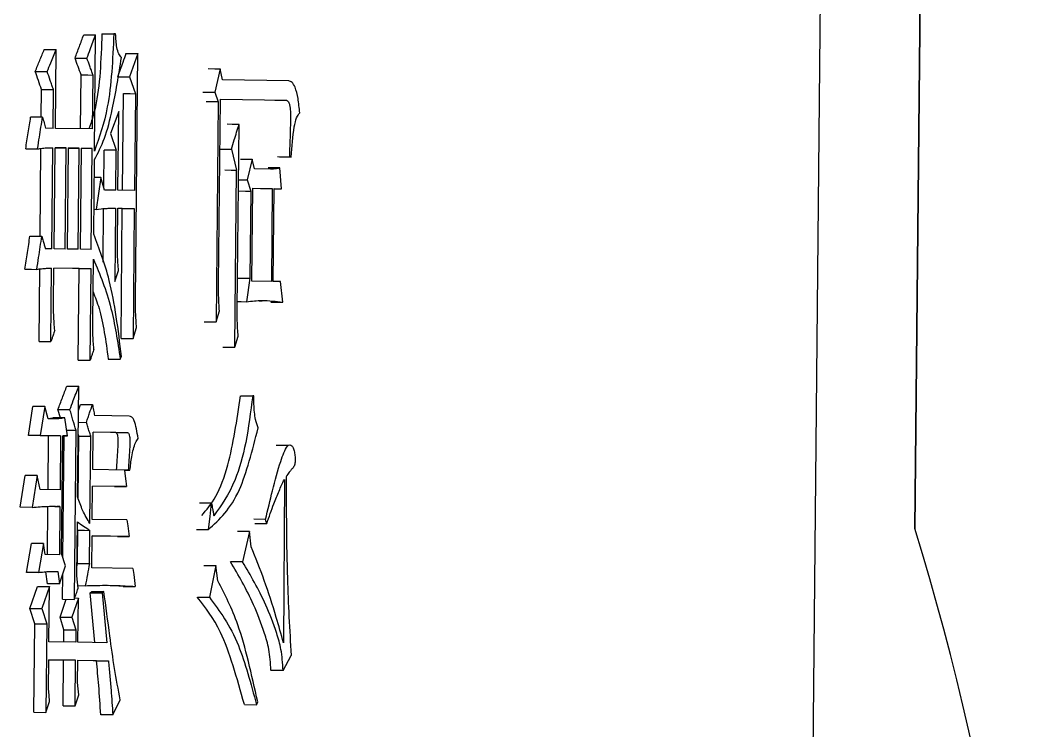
# Model space of a CAD drawing. Header units: millimetres. Extents: x 2344 to 4024, y 1094 to 2282.
# Drawn here: x 2997.84 to 3004.99, y 1268.08 to 1273.07 of the extents above; entities that cross this region are included whole.
import ezdxf

# ---------------------------------------------------------------- set-up
doc = ezdxf.new("R2010")
doc.units = ezdxf.units.MM

msp = doc.modelspace()

# ---------------------------------------------------------------- linework, layer by layer
at = {"color": 7, "linetype": 'Continuous', "lineweight": 25}
for p, q in [((3004.1417, 1269.4963), (3004.3214, 1287.5825)), ((3003.1648, 1241.7132), (3003.567, 1282.1897)), ((3004.2678, 1282.1827), (3004.1417, 1269.4962)), ((2998.3668, 1272.1514), (2998.3749, 1272.9692)), ((2998.4186, 1272.9777), (2998.5028, 1272.9769)), ((2998.5152, 1272.9767), (2998.5028, 1272.9769)), ((2998.0911, 1272.3115), (2998.0966, 1272.8664)), ((2998.6729, 1272.838), (2998.6135, 1272.6734)), ((2998.6557, 1271.1051), (2998.6729, 1272.838)), ((2998.2295, 1272.8054), (2998.3134, 1272.8046)), ((2997.9499, 1272.7123), (2998.0334, 1272.7116)), ((2998.2687, 1272.3082), (2998.2724, 1272.6879)), ((2998.3526, 1272.3075), (2998.3564, 1272.6871)), ((2998.6135, 1272.6734), (2998.655, 1272.5559)), ((2999.252, 1272.7313), (2999.2137, 1272.5664)), ((2999.2681, 1272.6532), (2999.252, 1272.7313)), ((2999.7336, 1272.6455), (2999.2681, 1272.6532)), ((2997.9921, 1272.3908), (2997.994, 1272.5851)), ((2998.0749, 1272.3117), (2998.0776, 1272.5843)), ((2998.5638, 1271.8758), (2998.5706, 1272.5567)), ((2998.655, 1272.5559), (2998.6482, 1271.8744)), ((2999.2137, 1272.5664), (2999.2384, 1272.4979)), ((2999.2384, 1272.4979), (2999.2231, 1270.95)), ((2999.2398, 1271.2224), (2999.2527, 1272.5171)), ((2999.2527, 1272.5171), (2999.7192, 1272.5094)), ((2998.5375, 1272.4311), (2998.4803, 1272.2763)), ((2998.532, 1271.8763), (2998.5375, 1272.4311)), ((2998.0749, 1272.3117), (2998.0229, 1272.3125)), ((2998.3526, 1272.3075), (2998.0911, 1272.3115)), ((2999.3716, 1271.045), (2999.3845, 1272.3397)), ((2998.4803, 1272.2763), (2998.5194, 1272.1588)), ((2997.8825, 1272.1681), (2997.9659, 1272.1673)), ((2997.9838, 1271.5536), (2997.9899, 1272.1708)), ((2998.0665, 1271.4648), (2998.0736, 1272.1754)), ((2998.0827, 1271.4645), (2998.0897, 1272.1752)), ((2998.1671, 1272.174), (2998.0897, 1272.1752)), ((2998.0897, 1272.1747), (2998.1671, 1272.174)), ((2998.16, 1271.4633), (2998.1671, 1272.174)), ((2998.176, 1271.4631), (2998.1831, 1272.1738)), ((2998.2596, 1272.1726), (2998.1831, 1272.1738)), ((2998.1831, 1272.1733), (2998.2596, 1272.1726)), ((2998.2526, 1271.4619), (2998.2596, 1272.1726)), ((2998.2685, 1271.4617), (2998.2755, 1272.1723)), ((2998.3513, 1272.1712), (2998.2755, 1272.1723)), ((2998.2755, 1272.1718), (2998.3513, 1272.1712)), ((2998.3442, 1271.4605), (2998.3513, 1272.1712)), ((2998.4325, 1271.8906), (2998.4352, 1272.1596)), ((2998.5194, 1272.1588), (2998.4352, 1272.1596)), ((2998.5166, 1271.8765), (2998.5194, 1272.1588)), ((2999.2492, 1272.1661), (2999.3302, 1272.1653)), ((2999.3302, 1272.1653), (2999.3675, 1272.0187)), ((2999.7387, 1272.1099), (2999.6553, 1272.1107)), ((2999.6683, 1272.1105), (2999.7517, 1272.1097)), ((2999.7517, 1272.1097), (2999.7387, 1272.1099)), ((2998.361, 1271.5673), (2998.3662, 1272.0931)), ((2999.4778, 1272.0948), (2999.441, 1271.9493)), ((2999.4934, 1272.0264), (2999.4778, 1272.0948)), ((2999.6062, 1272.0245), (2999.4934, 1272.0264)), ((2999.6724, 1272.0331), (2999.5888, 1272.0339)), ((2999.6841, 1271.8869), (2999.6724, 1272.0331)), ((2998.4119, 1271.9658), (2998.365, 1271.9662)), ((2998.4119, 1271.9658), (2998.3784, 1271.7423)), ((2998.436, 1271.8777), (2998.4119, 1271.9658)), ((2999.3551, 1270.7726), (2999.3675, 1272.0187)), ((2999.441, 1271.9493), (2999.4674, 1271.871)), ((2999.4747, 1271.238), (2999.4812, 1271.8902)), ((2999.4812, 1271.8902), (2999.6181, 1271.888)), ((2999.5344, 1271.8887), (2999.6181, 1271.888)), ((2999.6181, 1271.888), (2999.6116, 1271.2357)), ((2999.6249, 1271.2355), (2999.6314, 1271.8878)), ((2999.6314, 1271.8878), (2999.6841, 1271.8869)), ((2999.6314, 1271.8874), (2999.6841, 1271.8869)), ((2998.5166, 1271.8765), (2998.436, 1271.8777)), ((2998.6482, 1271.8744), (2998.532, 1271.8763)), ((2999.4674, 1271.871), (2999.4613, 1271.2577)), ((2998.3627, 1271.7425), (2998.3784, 1271.7423)), ((2998.4273, 1271.3703), (2998.4311, 1271.7507)), ((2998.5153, 1271.7499), (2998.5102, 1271.234)), ((2998.5283, 1271.5063), (2998.5307, 1271.7497)), ((2998.5307, 1271.7497), (2998.6469, 1271.7479)), ((2998.5625, 1271.7486), (2998.5307, 1271.7491)), ((2998.5534, 1270.8335), (2998.5625, 1271.7486)), ((2998.5625, 1271.7486), (2998.6469, 1271.7479)), ((2998.6469, 1271.7479), (2998.6378, 1270.8328)), ((2998.0665, 1271.4648), (2998.021, 1271.4655)), ((2998.16, 1271.4633), (2998.0827, 1271.4645)), ((2998.2526, 1271.4619), (2998.176, 1271.4631)), ((2998.3442, 1271.4605), (2998.2685, 1271.4617)), ((2998.3549, 1270.954), (2998.3593, 1271.3921)), ((2997.9764, 1270.8133), (2997.9815, 1271.3231)), ((2998.06, 1270.8125), (2998.0651, 1271.3285)), ((2998.0789, 1271.0849), (2998.0813, 1271.3282)), ((2998.3429, 1271.3242), (2998.0813, 1271.3282)), ((2998.2589, 1271.325), (2998.0813, 1271.3277)), ((2998.2525, 1270.6825), (2998.2589, 1271.325)), ((2998.2589, 1271.325), (2998.3429, 1271.3242)), ((2998.3365, 1270.6817), (2998.3429, 1271.3242)), ((2998.5102, 1271.234), (2998.5356, 1271.3115)), ((2999.3773, 1271.2585), (2999.4613, 1271.2577)), ((2999.4613, 1271.2577), (2999.4379, 1271.0925)), ((2999.6116, 1271.2357), (2999.4747, 1271.238)), ((2999.675, 1271.2347), (2999.6249, 1271.2355)), ((2999.692, 1271.0883), (2999.675, 1271.2347)), ((2999.5254, 1271.0994), (2999.5466, 1271.0982)), ((2999.2231, 1270.95), (2999.2463, 1271.0275)), ((2999.6084, 1271.0891), (2999.692, 1271.0883)), ((2998.6378, 1270.8328), (2998.6629, 1270.9103)), ((2999.1386, 1270.9508), (2999.2231, 1270.95)), ((2997.9764, 1270.8133), (2998.06, 1270.8125)), ((2998.5534, 1270.8335), (2998.6378, 1270.8328)), ((2999.3551, 1270.7726), (2999.378, 1270.8501)), ((2999.2709, 1270.7734), (2999.3551, 1270.7726)), ((2998.2525, 1270.6825), (2998.3365, 1270.6817)), ((2998.248, 1269.7192), (2998.2557, 1270.4979)), ((2999.3963, 1270.4305), (2999.4802, 1270.4298)), ((2999.4884, 1270.4296), (2999.4802, 1270.4298)), ((2997.9017, 1270.1523), (2997.933, 1270.3563)), ((2998.0165, 1270.3556), (2997.9852, 1270.1516)), ((2998.0416, 1270.2676), (2998.0165, 1270.3556)), ((2998.1098, 1270.3341), (2998.1936, 1270.3334)), ((2998.127, 1270.2758), (2998.1098, 1270.3341)), ((2998.254, 1270.3281), (2998.2682, 1270.3706)), ((2998.0407, 1270.2709), (2998.0741, 1270.2763)), ((2998.1578, 1270.2755), (2998.0741, 1270.2763)), ((2998.1758, 1270.1487), (2998.1578, 1270.2755)), ((2998.2532, 1270.2445), (2998.3101, 1270.244)), ((2998.6112, 1270.2879), (2998.3672, 1270.2918)), ((2998.2367, 1270.1867), (2998.1703, 1270.1873)), ((2998.225, 1268.999), (2998.2367, 1270.1867)), ((2998.354, 1269.9122), (2998.3566, 1270.1751)), ((2998.6008, 1270.1713), (2998.3566, 1270.1751)), ((2998.5165, 1270.172), (2998.3566, 1270.1745)), ((2997.9852, 1270.1516), (2997.9017, 1270.1523)), ((2998.044, 1270.1502), (2997.9017, 1270.1523)), ((2997.9852, 1270.1516), (2998.1277, 1270.1494)), ((2998.0402, 1269.7705), (2998.044, 1270.1502)), ((2998.1277, 1270.1494), (2998.044, 1270.1502)), ((2998.1277, 1270.1494), (2998.1239, 1269.7697)), ((2998.1355, 1269.3217), (2998.1437, 1270.1492)), ((2998.1437, 1270.1492), (2998.1758, 1270.1487)), ((2998.1758, 1270.1487), (2998.1437, 1270.149)), ((2998.144, 1269.2949), (2998.1525, 1270.1489)), ((2998.2523, 1269.7079), (2998.2566, 1270.1469)), ((2998.2566, 1270.1469), (2998.2524, 1270.1605)), ((2998.3345, 1269.5328), (2998.3406, 1270.1461)), ((2999.7297, 1270.0801), (2999.6457, 1270.0809)), ((2998.5769, 1269.9088), (2998.354, 1269.9122)), ((2998.6043, 1269.9083), (2998.5769, 1269.9086)), ((2998.5769, 1269.9085), (2998.6165, 1269.9081)), ((2998.6043, 1269.9083), (2998.6165, 1269.9081)), ((2997.8443, 1269.6469), (2997.8793, 1269.8703)), ((2997.9628, 1269.8696), (2997.9278, 1269.6462)), ((2997.9847, 1269.7719), (2997.9628, 1269.8696)), ((2999.7031, 1269.8418), (2999.6969, 1268.693)), ((2998.1239, 1269.7697), (2997.9847, 1269.7719)), ((2998.3505, 1269.5618), (2998.3528, 1269.7954)), ((2998.591, 1269.7917), (2998.3528, 1269.7954)), ((2998.5066, 1269.7925), (2998.3528, 1269.7949)), ((2998.5066, 1269.7925), (2998.591, 1269.7917)), ((2997.9278, 1269.6462), (2997.8443, 1269.6469)), ((2998.0357, 1269.3129), (2998.0391, 1269.6537)), ((2998.1228, 1269.6529), (2998.1024, 1269.6531)), ((2998.1228, 1269.6529), (2998.1194, 1269.3122)), ((2998.2425, 1269.1642), (2998.2462, 1269.5439)), ((2998.5948, 1269.558), (2998.3505, 1269.5618)), ((2999.5711, 1269.5617), (2999.4873, 1269.5625)), ((2999.495, 1269.5331), (2999.5788, 1269.5324)), ((2998.25, 1269.4849), (2998.2457, 1269.4879)), ((2998.2477, 1269.2513), (2998.25, 1269.4849)), ((2998.3317, 1269.2505), (2998.334, 1269.4841)), ((2999.0846, 1269.4912), (2999.1691, 1269.4904)), ((2999.4572, 1269.4759), (2999.4088, 1269.2625)), ((2999.4697, 1269.3686), (2999.4572, 1269.4759)), ((2997.8888, 1269.1886), (2997.9234, 1269.3926)), ((2998.007, 1269.3918), (2997.9723, 1269.1879)), ((2998.0192, 1269.3137), (2998.007, 1269.3918)), ((2998.3471, 1269.221), (2998.3493, 1269.4449)), ((2998.6119, 1269.4409), (2998.3493, 1269.4449)), ((2998.5275, 1269.4416), (2998.3493, 1269.4444)), ((2998.5275, 1269.4416), (2998.6119, 1269.4409)), ((2998.1194, 1269.3122), (2998.0192, 1269.3137)), ((2998.1635, 1269.2336), (2998.1355, 1269.3217)), ((2998.2431, 1269.2271), (2998.2477, 1269.2513)), ((2998.2477, 1269.2513), (2998.3317, 1269.2505)), ((2997.9723, 1269.1879), (2997.8888, 1269.1886)), ((2998.0368, 1269.1085), (2998.0253, 1269.1931)), ((2998.1086, 1269.1955), (2998.1206, 1269.1077)), ((2998.1206, 1269.1077), (2998.1635, 1269.2336)), ((2998.1411, 1268.9998), (2998.1428, 1269.173)), ((2998.637, 1269.2165), (2998.3471, 1269.221)), ((2999.2201, 1269.2364), (2999.1756, 1269.0132)), ((2999.2359, 1269.129), (2999.2201, 1269.2364)), ((2997.9124, 1268.9351), (2997.9658, 1269.0901)), ((2998.0494, 1269.0893), (2997.9959, 1268.9344)), ((2998.0455, 1268.6999), (2998.0494, 1269.0893)), ((2998.2492, 1269.0956), (2998.3019, 1269.0952)), ((2998.3362, 1269.0454), (2998.3487, 1269.055)), ((2998.3699, 1268.6944), (2998.3362, 1269.0454)), ((2998.3487, 1269.055), (2998.4328, 1269.0542)), ((2998.4328, 1269.0542), (2998.4203, 1269.0446)), ((2998.4203, 1269.0446), (2998.4541, 1268.6936)), ((2998.5694, 1269.0904), (2998.6539, 1269.0897)), ((2998.124, 1268.8734), (2998.1665, 1268.9995)), ((2998.1411, 1268.9998), (2998.225, 1268.999)), ((2998.2536, 1269.0083), (2998.2078, 1268.8727)), ((2998.2282, 1269.0085), (2998.2536, 1269.0083)), ((2998.2505, 1268.6968), (2998.2536, 1269.0083)), ((2997.947, 1268.8275), (2997.9124, 1268.9351)), ((2997.9959, 1268.9344), (2998.0306, 1268.8267)), ((2997.9408, 1268.2044), (2997.947, 1268.8275)), ((2998.0306, 1268.8267), (2998.0244, 1268.2037)), ((2998.1517, 1268.7854), (2998.124, 1268.8734)), ((2998.2078, 1268.8727), (2998.2355, 1268.7846)), ((2998.1508, 1268.6978), (2998.1517, 1268.7854)), ((2998.2355, 1268.7846), (2998.2347, 1268.697)), ((2998.2347, 1268.697), (2998.0455, 1268.6999)), ((2998.4541, 1268.6936), (2998.2505, 1268.6968)), ((2999.695, 1268.4983), (2999.7506, 1268.6045)), ((2998.0422, 1268.3689), (2998.0443, 1268.5734)), ((2998.0443, 1268.5734), (2998.2334, 1268.5705)), ((2998.1495, 1268.5712), (2998.0443, 1268.5728)), ((2998.1463, 1268.25), (2998.1495, 1268.5712)), ((2998.2334, 1268.5705), (2998.1495, 1268.5712)), ((2998.2302, 1268.2492), (2998.2334, 1268.5705)), ((2998.2477, 1268.4144), (2998.2493, 1268.5702)), ((2998.381, 1268.5676), (2998.2492, 1268.5697)), ((2998.2493, 1268.5702), (2998.4652, 1268.5669)), ((2998.381, 1268.5676), (2998.4652, 1268.5669)), ((2999.695, 1268.4983), (2999.6115, 1268.4991)), ((2998.2302, 1268.2492), (2998.2563, 1268.3267)), ((2998.0244, 1268.2037), (2998.0511, 1268.2812)), ((2998.1463, 1268.25), (2998.2302, 1268.2492)), ((2998.4954, 1268.1867), (2998.5484, 1268.2926)), ((2999.4234, 1268.2588), (2999.5072, 1268.258)), ((2999.5072, 1268.258), (2999.5155, 1268.2774)), ((2997.9408, 1268.2044), (2998.0244, 1268.2037))]:
    msp.add_line(p, q, dxfattribs=at)
at = {"color": 7, "linetype": 'Continuous', "lineweight": 25, "flags": 128}
for points in [[(2998.2909, 1272.97), (2998.338, 1272.9695), (2998.3749, 1272.9692)], [(2998.013, 1272.8671), (2998.0598, 1272.8667), (2998.0966, 1272.8664)], [(2998.5885, 1272.8387), (2998.6358, 1272.8383), (2998.6729, 1272.838)], [(2998.2724, 1272.6879), (2998.3195, 1272.6875), (2998.3564, 1272.6871)], [(2998.5291, 1272.6741), (2998.5764, 1272.6737), (2998.6135, 1272.6734)], [(2999.1676, 1272.7321), (2999.2145, 1272.7317), (2999.252, 1272.7313)], [(2997.994, 1272.5851), (2998.0408, 1272.5846), (2998.0776, 1272.5843)], [(2998.5706, 1272.5567), (2998.6178, 1272.5562), (2998.655, 1272.5559)], [(2999.1293, 1272.5672), (2999.1763, 1272.5668), (2999.2137, 1272.5664)], [(2999.2384, 1272.4979), (2999.1907, 1272.4983), (2999.154, 1272.4987)], [(2999.6357, 1272.5102), (2999.6762, 1272.5098), (2999.7192, 1272.5094)], [(2998.0009, 1272.3907), (2997.9541, 1272.3912), (2997.9174, 1272.3915)], [(2999.3845, 1272.3397), (2999.3366, 1272.3402), (2999.3003, 1272.3405)], [(2999.3938, 1272.0955), (2999.4402, 1272.0951), (2999.4778, 1272.0948)], [(2999.2833, 1272.0195), (2999.3299, 1272.019), (2999.3675, 1272.0187)], [(2999.3806, 1271.9499), (2999.4033, 1271.9497), (2999.441, 1271.9493)], [(2999.3834, 1271.8718), (2999.4298, 1271.8713), (2999.4674, 1271.871)], [(2997.9123, 1271.5542), (2997.9591, 1271.5538), (2997.9958, 1271.5535)], [(2997.8773, 1271.3211), (2997.9241, 1271.3207), (2997.9608, 1271.3203)], [(2999.3721, 1271.0932), (2999.4003, 1271.0929), (2999.4379, 1271.0925)], [(2998.4636, 1270.6889), (2998.4942, 1270.6886), (2998.521, 1270.6884), (2998.5479, 1270.6881)], [(2998.5479, 1270.6881), (2998.5526, 1270.6978), (2998.5572, 1270.7074)], [(2998.1718, 1270.4987), (2998.2188, 1270.4983), (2998.2557, 1270.4979)], [(2998.0165, 1270.3556), (2997.9697, 1270.356), (2997.933, 1270.3563)], [(2998.2682, 1270.3706), (2998.3153, 1270.3702), (2998.3523, 1270.3699)], [(2998.5165, 1270.172), (2998.5587, 1270.1717), (2998.6008, 1270.1713)], [(2998.2566, 1270.1469), (2998.3037, 1270.1465), (2998.3406, 1270.1461)], [(2998.5769, 1269.9088), (2998.582, 1269.8665), (2998.5865, 1269.8291), (2998.591, 1269.7917)], [(2997.9628, 1269.8696), (2997.916, 1269.87), (2997.8793, 1269.8703)], [(2999.1907, 1269.675), (2999.143, 1269.6755), (2999.1062, 1269.6758)], [(2999.1691, 1269.4904), (2999.1799, 1269.5827), (2999.1907, 1269.675)], [(2998.5948, 1269.558), (2998.6008, 1269.5168), (2998.6063, 1269.4788), (2998.6119, 1269.4409)], [(2999.5788, 1269.5324), (2999.5768, 1269.5397), (2999.5739, 1269.5507), (2999.5711, 1269.5617)], [(2998.25, 1269.4849), (2998.2971, 1269.4845), (2998.334, 1269.4841)], [(2999.4572, 1269.4759), (2999.4093, 1269.4764), (2999.3732, 1269.4767)], [(2998.007, 1269.3918), (2997.9602, 1269.3922), (2997.9234, 1269.3926)], [(2999.4088, 1269.2625), (2999.3874, 1269.2627), (2999.3661, 1269.2629), (2999.3247, 1269.2633)], [(2998.637, 1269.2165), (2998.6425, 1269.1749), (2998.6482, 1269.1323), (2998.6539, 1269.0897)], [(2999.1357, 1269.2372), (2999.1826, 1269.2368), (2999.2201, 1269.2364)], [(2998.1206, 1269.1077), (2998.0737, 1269.1081), (2998.0368, 1269.1085)], [(2998.2511, 1269.0765), (2998.2468, 1269.1204), (2998.2425, 1269.1642)], [(2997.9658, 1269.0901), (2998.0126, 1269.0897), (2998.0494, 1269.0893)], [(2998.3362, 1269.0454), (2998.3833, 1269.045), (2998.4203, 1269.0446)], [(2999.0911, 1269.014), (2999.1118, 1269.0138), (2999.1331, 1269.0136), (2999.1543, 1269.0134), (2999.1756, 1269.0132)], [(2997.9124, 1268.9351), (2997.9591, 1268.9347), (2997.9959, 1268.9344)], [(2997.947, 1268.8275), (2997.9938, 1268.8271), (2998.0306, 1268.8267)], [(2998.124, 1268.8734), (2998.1709, 1268.873), (2998.2078, 1268.8727)], [(2998.1517, 1268.7854), (2998.1986, 1268.785), (2998.2355, 1268.7846)], [(2998.2563, 1268.3267), (2998.252, 1268.3706), (2998.2477, 1268.4144)], [(2998.0511, 1268.2812), (2998.0467, 1268.325), (2998.0422, 1268.3689)], [(2998.4954, 1268.1867), (2998.4482, 1268.1871), (2998.4111, 1268.1874)]]:
    msp.add_lwpolyline(points, dxfattribs=at)
at = {"color": 7, "linetype": 'Continuous', "lineweight": 25}
msp.add_arc((2986.0854, 1263.9125), 18.8999, 341.67787, 17.18353, dxfattribs=at)
for points, knots in [([(2998.2295, 1272.8054), (2998.2398, 1272.8328), (2998.2603, 1272.8877), (2998.2807, 1272.9425), (2998.2909, 1272.97)], [0, 0, 0, 0, 0.5, 1, 1, 1, 1]), ([(2998.3134, 1272.8046), (2998.3213, 1272.8257), (2998.3355, 1272.8636), (2998.356, 1272.9185), (2998.3686, 1272.9523), (2998.3749, 1272.9692)], [0, 0, 0, 0, 0.383556, 0.691778, 1, 1, 1, 1]), ([(2998.4186, 1272.9777), (2998.4123, 1272.7942), (2998.4037, 1272.5417), (2998.3441, 1272.358), (2998.3278, 1272.3078)], [0, 0, 0, 0, 0.726838, 1, 1, 1, 1]), ([(2998.5028, 1272.9769), (2998.4946, 1272.796), (2998.4802, 1272.479), (2998.4009, 1272.2498), (2998.3668, 1272.1514)], [0, 0, 0, 0, 0.570799, 1, 1, 1, 1]), ([(2998.5566, 1272.8106), (2998.5502, 1272.8178), (2998.5372, 1272.8324), (2998.5203, 1272.8905), (2998.5171, 1272.9437), (2998.5152, 1272.9767)], [0, 0, 0, 0, 0.2679558, 0.5459548, 1, 1, 1, 1]), ([(2997.9499, 1272.7123), (2997.9604, 1272.7381), (2997.9815, 1272.7897), (2998.0025, 1272.8413), (2998.013, 1272.8671)], [0, 0, 0, 0, 0.5, 1, 1, 1, 1]), ([(2998.0334, 1272.7116), (2998.0417, 1272.7319), (2998.0565, 1272.7679), (2998.0775, 1272.8195), (2998.0902, 1272.8508), (2998.0966, 1272.8664)], [0, 0, 0, 0, 0.394938, 0.697469, 1, 1, 1, 1]), ([(2998.3662, 1272.0931), (2998.391, 1272.1391), (2998.4414, 1272.2327), (2998.5046, 1272.4856), (2998.5368, 1272.6868), (2998.5566, 1272.8106)], [0, 0, 0, 0, 0.27123, 0.55147, 1, 1, 1, 1]), ([(2998.5885, 1272.8387), (2998.5809, 1272.8177), (2998.5673, 1272.7797), (2998.5475, 1272.7249), (2998.5353, 1272.691), (2998.5291, 1272.6741)], [0, 0, 0, 0, 0.383824, 0.691912, 1, 1, 1, 1]), ([(2998.2724, 1272.6879), (2998.2653, 1272.7075), (2998.251, 1272.7466), (2998.2367, 1272.7858), (2998.2295, 1272.8054)], [0, 0, 0, 0, 0.4999998, 1, 1, 1, 1]), ([(2998.3564, 1272.6871), (2998.3526, 1272.6975), (2998.345, 1272.7183), (2998.3307, 1272.7575), (2998.3202, 1272.7863), (2998.3134, 1272.8046)], [0, 0, 0, 0, 0.265769, 0.531538, 1, 1, 1, 1]), ([(2997.994, 1272.5851), (2997.9867, 1272.6063), (2997.972, 1272.6487), (2997.9572, 1272.6911), (2997.9499, 1272.7123)], [0, 0, 0, 0, 0.5, 1, 1, 1, 1]), ([(2998.0776, 1272.5843), (2998.0739, 1272.5951), (2998.0663, 1272.6168), (2998.0516, 1272.6592), (2998.0406, 1272.6908), (2998.0334, 1272.7116)], [0, 0, 0, 0, 0.255423, 0.510847, 1, 1, 1, 1]), ([(2999.8117, 1272.4202), (2999.8083, 1272.4552), (2999.8015, 1272.5239), (2999.7819, 1272.6007), (2999.7576, 1272.6398), (2999.7416, 1272.6436), (2999.7336, 1272.6455)], [0, 0, 0, 0, 0.292405, 0.574681, 0.788856, 1, 1, 1, 1]), ([(2999.7192, 1272.5094), (2999.7237, 1272.5068), (2999.7309, 1272.5025), (2999.7392, 1272.4824), (2999.7487, 1272.4329), (2999.7448, 1272.2991), (2999.7411, 1272.1852), (2999.7387, 1272.1099)], [0, 0, 0, 0, 0.100565, 0.162248, 0.226019, 0.488422, 1, 1, 1, 1]), ([(2997.8825, 1272.1681), (2997.8883, 1272.2053), (2997.8999, 1272.2798), (2997.9116, 1272.3543), (2997.9174, 1272.3915)], [0, 0, 0, 0, 0.500001, 1, 1, 1, 1]), ([(2997.9659, 1272.1673), (2997.9703, 1272.1952), (2997.9783, 1272.2464), (2997.99, 1272.3209), (2997.9972, 1272.3675), (2998.0009, 1272.3907)], [0, 0, 0, 0, 0.374339, 0.687169, 1, 1, 1, 1]), ([(2998.0009, 1272.3907), (2998.0027, 1272.3842), (2998.0064, 1272.3712), (2998.0119, 1272.3516), (2998.0174, 1272.3321), (2998.0211, 1272.319), (2998.0229, 1272.3125)], [0, 0, 0, 0, 0.25, 0.5, 0.75, 1, 1, 1, 1]), ([(2999.7517, 1272.1097), (2999.7567, 1272.183), (2999.7636, 1272.2843), (2999.7883, 1272.3924), (2999.804, 1272.4111), (2999.8117, 1272.4202)], [0, 0, 0, 0, 0.5739071, 0.7917515, 1, 1, 1, 1]), ([(2999.3302, 1272.1653), (2999.337, 1272.187), (2999.3494, 1272.2269), (2999.3675, 1272.285), (2999.3788, 1272.3215), (2999.3845, 1272.3397)], [0, 0, 0, 0, 0.372499, 0.686249, 1, 1, 1, 1]), ([(2997.9659, 1272.1673), (2997.9773, 1272.1692), (2998.001, 1272.173), (2998.0369, 1272.1752), (2998.0613, 1272.1753), (2998.0736, 1272.1754)], [0, 0, 0, 0, 0.316553, 0.658188, 1, 1, 1, 1]), ([(2999.6724, 1272.0331), (2999.6633, 1272.031), (2999.6478, 1272.0273), (2999.6257, 1272.0253), (2999.6127, 1272.0247), (2999.6062, 1272.0245)], [0, 0, 0, 0, 0.4145364, 0.7072137, 1, 1, 1, 1]), ([(2998.3784, 1271.7423), (2998.4013, 1271.745), (2998.4356, 1271.7491), (2998.4812, 1271.7499), (2998.5039, 1271.7499), (2998.5153, 1271.7499)], [0, 0, 0, 0, 0.497909, 0.748942, 1, 1, 1, 1]), ([(2997.8773, 1271.3211), (2997.8832, 1271.36), (2997.8948, 1271.4377), (2997.9065, 1271.5154), (2997.9123, 1271.5542)], [0, 0, 0, 0, 0.5, 1, 1, 1, 1]), ([(2997.9608, 1271.3203), (2997.965, 1271.3484), (2997.973, 1271.4012), (2997.9846, 1271.479), (2997.9921, 1271.5286), (2997.9958, 1271.5535)], [0, 0, 0, 0, 0.360698, 0.680349, 1, 1, 1, 1]), ([(2997.9958, 1271.5535), (2997.9992, 1271.5417), (2998.0051, 1271.5212), (2998.0135, 1271.4918), (2998.0185, 1271.4743), (2998.021, 1271.4655)], [0, 0, 0, 0, 0.401179, 0.70059, 1, 1, 1, 1]), ([(2998.5572, 1270.7074), (2998.5337, 1270.8959), (2998.4922, 1271.2278), (2998.4006, 1271.4649), (2998.361, 1271.5673)], [0, 0, 0, 0, 0.567864, 1, 1, 1, 1]), ([(2998.5356, 1271.3115), (2998.5329, 1271.3473), (2998.5281, 1271.4114), (2998.5282, 1271.4773), (2998.5283, 1271.5063)], [0, 0, 0, 0, 0.558776, 1, 1, 1, 1]), ([(2998.3593, 1271.3921), (2998.4045, 1271.2846), (2998.4867, 1271.0893), (2998.5289, 1270.8125), (2998.5479, 1270.6881)], [0, 0, 0, 0, 0.550543, 1, 1, 1, 1]), ([(2997.9608, 1271.3203), (2997.972, 1271.322), (2997.9951, 1271.3254), (2998.0299, 1271.3279), (2998.0534, 1271.3283), (2998.0651, 1271.3285)], [0, 0, 0, 0, 0.321674, 0.6607655, 1, 1, 1, 1]), ([(2999.2463, 1271.0275), (2999.2439, 1271.0634), (2999.2395, 1271.1275), (2999.2397, 1271.1933), (2999.2398, 1271.2224)], [0, 0, 0, 0, 0.558776, 1, 1, 1, 1]), ([(2998.357, 1271.163), (2998.3716, 1271.1253), (2998.4216, 1270.9967), (2998.4462, 1270.8164), (2998.4636, 1270.6889)], [0, 0, 0, 0, 0.292672, 1, 1, 1, 1]), ([(2998.6629, 1270.9103), (2998.6602, 1270.9461), (2998.6555, 1271.0102), (2998.6556, 1271.0761), (2998.6557, 1271.1051)], [0, 0, 0, 0, 0.5587761, 1, 1, 1, 1]), ([(2999.4379, 1271.0925), (2999.4742, 1271.0966), (2999.5353, 1271.1033), (2999.6198, 1271.0984), (2999.6679, 1271.0917), (2999.692, 1271.0883)], [0, 0, 0, 0, 0.421545, 0.710677, 1, 1, 1, 1]), ([(2998.0867, 1270.89), (2998.0838, 1270.9258), (2998.0787, 1270.99), (2998.0789, 1271.0558), (2998.0789, 1271.0849)], [0, 0, 0, 0, 0.558776, 1, 1, 1, 1]), ([(2999.378, 1270.8501), (2999.3756, 1270.8859), (2999.3713, 1270.9501), (2999.3715, 1271.0159), (2999.3716, 1271.045)], [0, 0, 0, 0, 0.55878, 1, 1, 1, 1]), ([(2998.3624, 1270.7592), (2998.3596, 1270.795), (2998.3547, 1270.8591), (2998.3548, 1270.925), (2998.3549, 1270.954)], [0, 0, 0, 0, 0.558776, 1, 1, 1, 1]), ([(2998.0867, 1270.89), (2998.0829, 1270.8789), (2998.0765, 1270.8605), (2998.0676, 1270.8346), (2998.0626, 1270.8199), (2998.06, 1270.8125)], [0, 0, 0, 0, 0.429625, 0.714813, 1, 1, 1, 1]), ([(2998.3624, 1270.7592), (2998.3587, 1270.7481), (2998.3525, 1270.7296), (2998.3439, 1270.7038), (2998.339, 1270.6891), (2998.3365, 1270.6817)], [0, 0, 0, 0, 0.429625, 0.714813, 1, 1, 1, 1]), ([(2998.1098, 1270.3341), (2998.1202, 1270.3616), (2998.1409, 1270.4164), (2998.1615, 1270.4713), (2998.1718, 1270.4987)], [0, 0, 0, 0, 0.5, 1, 1, 1, 1]), ([(2998.1936, 1270.3334), (2998.2016, 1270.3544), (2998.2159, 1270.3924), (2998.2366, 1270.4472), (2998.2493, 1270.481), (2998.2557, 1270.4979)], [0, 0, 0, 0, 0.383556, 0.691778, 1, 1, 1, 1]), ([(2999.1215, 1269.5879), (2999.1554, 1269.6278), (2999.224, 1269.7087), (2999.3284, 1269.9807), (2999.3693, 1270.2587), (2999.3947, 1270.4305)], [0, 0, 0, 0, 0.270802, 0.549231, 1, 1, 1, 1]), ([(2999.4802, 1270.4298), (2999.4658, 1270.3174), (2999.4374, 1270.0959), (2999.3466, 1269.7794), (2999.2593, 1269.6594), (2999.2067, 1269.5871)], [0, 0, 0, 0, 0.2906715, 0.5731292, 1, 1, 1, 1]), ([(2999.5185, 1270.2052), (2999.5118, 1270.2234), (2999.5007, 1270.2538), (2999.4923, 1270.315), (2999.4884, 1270.3713), (2999.4884, 1270.4101), (2999.4884, 1270.4296)], [0, 0, 0, 0, 0.328519, 0.549117, 0.773729, 1, 1, 1, 1]), ([(2998.2367, 1270.1867), (2998.2296, 1270.2111), (2998.2188, 1270.2478), (2998.2044, 1270.2967), (2998.1972, 1270.3212), (2998.1936, 1270.3334)], [0, 0, 0, 0, 0.5, 0.75, 1, 1, 1, 1]), ([(2998.3101, 1270.244), (2998.3138, 1270.2551), (2998.3213, 1270.2772), (2998.3353, 1270.3192), (2998.3456, 1270.3501), (2998.3523, 1270.3699)], [0, 0, 0, 0, 0.264385, 0.52877, 1, 1, 1, 1]), ([(2998.3523, 1270.3699), (2998.3535, 1270.3634), (2998.356, 1270.3503), (2998.3597, 1270.3308), (2998.3634, 1270.3113), (2998.3659, 1270.2983), (2998.3672, 1270.2918)], [0, 0, 0, 0, 0.25, 0.5, 0.75, 1, 1, 1, 1]), ([(2998.1578, 1270.2755), (2998.1435, 1270.2729), (2998.117, 1270.2682), (2998.0783, 1270.2677), (2998.0539, 1270.2676), (2998.0416, 1270.2676)], [0, 0, 0, 0, 0.372655, 0.6862935, 1, 1, 1, 1]), ([(2998.3406, 1270.1461), (2998.3371, 1270.1573), (2998.3303, 1270.1792), (2998.3201, 1270.2119), (2998.3135, 1270.2333), (2998.3101, 1270.244)], [0, 0, 0, 0, 0.343704, 0.671852, 1, 1, 1, 1]), ([(2998.6733, 1270.1312), (2998.6664, 1270.1776), (2998.6569, 1270.2413), (2998.6302, 1270.2846), (2998.6175, 1270.2868), (2998.6112, 1270.2879)], [0, 0, 0, 0, 0.573768, 0.788652, 1, 1, 1, 1]), ([(2998.5165, 1270.172), (2998.5181, 1270.171), (2998.5213, 1270.1688), (2998.526, 1270.1604), (2998.5295, 1270.1464), (2998.5332, 1270.1101), (2998.5269, 1270.029), (2998.5227, 1269.9567), (2998.52, 1269.9091)], [0, 0, 0, 0, 0.049506, 0.10033, 0.163198, 0.228655, 0.492096, 1, 1, 1, 1]), ([(2998.6008, 1270.1713), (2998.6025, 1270.1702), (2998.6057, 1270.1681), (2998.6104, 1270.1596), (2998.6139, 1270.1456), (2998.6176, 1270.1094), (2998.6113, 1270.0282), (2998.6071, 1269.9559), (2998.6043, 1269.9083)], [0, 0, 0, 0, 0.049561, 0.100427, 0.163318, 0.228773, 0.49217, 1, 1, 1, 1]), ([(2999.1691, 1269.4904), (2999.2467, 1269.5613), (2999.3879, 1269.6902), (2999.478, 1270.0453), (2999.5185, 1270.2052)], [0, 0, 0, 0, 0.549768, 1, 1, 1, 1]), ([(2998.6165, 1269.9081), (2998.6201, 1269.9399), (2998.6259, 1269.9919), (2998.6396, 1270.0563), (2998.6544, 1270.1031), (2998.6671, 1270.1219), (2998.6733, 1270.1312)], [0, 0, 0, 0, 0.349246, 0.5716, 0.788818, 1, 1, 1, 1]), ([(2999.5711, 1269.5617), (2999.5871, 1269.6292), (2999.6207, 1269.7707), (2999.663, 1269.9303), (2999.6993, 1270.0319), (2999.7207, 1270.0751), (2999.7408, 1270.0892), (2999.7557, 1270.0815), (2999.7679, 1270.0603), (2999.7757, 1270.0292), (2999.779, 1269.9976), (2999.7791, 1269.9729), (2999.7775, 1269.9557), (2999.7738, 1269.9406), (2999.7655, 1269.9243), (2999.7529, 1269.9136), (2999.7355, 1269.8917), (2999.7236, 1269.8727), (2999.7164, 1269.8612)], [0, 0, 0, 0, 0.209013, 0.438145, 0.516213, 0.594703, 0.639121, 0.683721, 0.718339, 0.753186, 0.783614, 0.800049, 0.813417, 0.826849, 0.846616, 0.891612, 0.933961, 1, 1, 1, 1]), ([(2999.5788, 1269.5324), (2999.5956, 1269.5793), (2999.624, 1269.6583), (2999.6654, 1269.7625), (2999.6905, 1269.8154), (2999.7031, 1269.8418)], [0, 0, 0, 0, 0.422514, 0.710691, 1, 1, 1, 1]), ([(2999.7164, 1269.8612), (2999.7166, 1269.6224), (2999.7171, 1269.1988), (2999.7404, 1268.7851), (2999.7506, 1268.6045)], [0, 0, 0, 0, 0.563529, 1, 1, 1, 1]), ([(2998.3345, 1269.5328), (2998.3168, 1269.5614), (2998.285, 1269.6129), (2998.2594, 1269.6865), (2998.248, 1269.7192)], [0, 0, 0, 0, 0.555977, 1, 1, 1, 1]), ([(2999.1907, 1269.675), (2999.193, 1269.6621), (2999.1969, 1269.641), (2999.2022, 1269.6117), (2999.2052, 1269.5953), (2999.2067, 1269.5871)], [0, 0, 0, 0, 0.440504, 0.720258, 1, 1, 1, 1]), ([(2997.9278, 1269.6462), (2997.9647, 1269.6492), (2998.0159, 1269.6533), (2998.0807, 1269.6535), (2998.1087, 1269.6531), (2998.1228, 1269.6529)], [0, 0, 0, 0, 0.564619, 0.782302, 1, 1, 1, 1]), ([(2998.0722, 1269.6533), (2998.073, 1269.6533), (2998.0813, 1269.6533), (2998.0924, 1269.6532), (2998.1024, 1269.6531)], [0, 0, 0, 0, 0.09615, 1, 1, 1, 1]), ([(2998.2462, 1269.5439), (2998.2609, 1269.5339), (2998.2903, 1269.514), (2998.3195, 1269.4941), (2998.334, 1269.4841)], [0, 0, 0, 0, 0.5, 1, 1, 1, 1]), ([(2999.6969, 1268.693), (2999.6804, 1268.7533), (2999.6383, 1268.9072), (2999.5633, 1269.1355), (2999.501, 1269.2907), (2999.4697, 1269.3686)], [0, 0, 0, 0, 0.242987, 0.620247, 1, 1, 1, 1]), ([(2998.3317, 1269.2505), (2998.3268, 1269.2246), (2998.3168, 1269.1728), (2998.3068, 1269.1211), (2998.3019, 1269.0952)], [0, 0, 0, 0, 0.5, 1, 1, 1, 1]), ([(2999.6091, 1268.4991), (2999.6053, 1268.5507), (2999.5977, 1268.6528), (2999.551, 1268.8015), (2999.4659, 1269.0248), (2999.3797, 1269.169), (2999.3233, 1269.2633)], [0, 0, 0, 0, 0.125208, 0.247827, 0.507869, 1, 1, 1, 1]), ([(2999.695, 1268.4983), (2999.6912, 1268.5499), (2999.6835, 1268.652), (2999.6368, 1268.8007), (2999.5516, 1269.024), (2999.4653, 1269.1682), (2999.4088, 1269.2625)], [0, 0, 0, 0, 0.125124, 0.247717, 0.507766, 1, 1, 1, 1]), ([(2997.9723, 1269.1879), (2997.9854, 1269.1894), (2998.0115, 1269.1924), (2998.057, 1269.196), (2998.0892, 1269.1957), (2998.1086, 1269.1955)], [0, 0, 0, 0, 0.286149, 0.572308, 1, 1, 1, 1]), ([(2998.3019, 1269.0952), (2998.324, 1269.0958), (2998.3948, 1269.0978), (2998.5128, 1269.0982), (2998.6068, 1269.0925), (2998.6539, 1269.0897)], [0, 0, 0, 0, 0.185324, 0.592598, 1, 1, 1, 1]), ([(2999.5155, 1268.2774), (2999.4731, 1268.4706), (2999.3982, 1268.8123), (2999.285, 1269.0331), (2999.2359, 1269.129)], [0, 0, 0, 0, 0.565761, 1, 1, 1, 1]), ([(2998.225, 1268.999), (2998.2293, 1269.0119), (2998.238, 1269.0377), (2998.2468, 1269.0636), (2998.2511, 1269.0765)], [0, 0, 0, 0, 0.5, 1, 1, 1, 1]), ([(2998.5484, 1268.2926), (2998.5343, 1268.3652), (2998.5062, 1268.5099), (2998.471, 1268.7687), (2998.4467, 1268.95), (2998.4328, 1269.0542)], [0, 0, 0, 0, 0.3001725, 0.597961, 1, 1, 1, 1]), ([(2998.5694, 1269.0904), (2998.5479, 1269.0918), (2998.5141, 1269.094), (2998.4796, 1269.0949), (2998.4671, 1269.0953)], [0, 0, 0, 0, 0.635778, 1, 1, 1, 1]), ([(2999.4216, 1268.2588), (2999.3699, 1268.4452), (2999.2787, 1268.7742), (2999.1474, 1268.9415), (2999.0905, 1269.014)], [0, 0, 0, 0, 0.5665226, 1, 1, 1, 1]), ([(2999.1756, 1269.0132), (2999.2478, 1268.9162), (2999.3784, 1268.7406), (2999.4674, 1268.4072), (2999.5072, 1268.258)], [0, 0, 0, 0, 0.552418, 1, 1, 1, 1]), ([(2998.4111, 1268.1874), (2998.4067, 1268.2561), (2998.4003, 1268.3545), (2998.389, 1268.4803), (2998.3837, 1268.5385), (2998.381, 1268.5676)], [0, 0, 0, 0, 0.536923, 0.768444, 1, 1, 1, 1]), ([(2998.4652, 1268.5669), (2998.4684, 1268.5329), (2998.4748, 1268.4649), (2998.4857, 1268.3386), (2998.4916, 1268.2453), (2998.4954, 1268.1867)], [0, 0, 0, 0, 0.2709795, 0.5419841, 1, 1, 1, 1])]:
    msp.add_open_spline(points, degree=3, knots=knots, dxfattribs=at)

doc.saveas('drawing.dxf')
